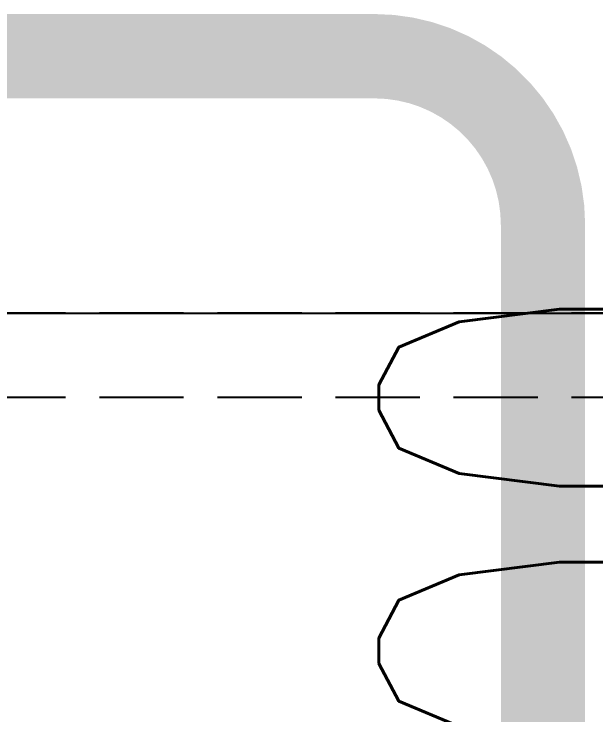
# Model space of a CAD drawing. Extents: x 220580 to 2027826, y -309201 to 71987.
# Drawn here: x 324053 to 324743, y -152556 to -151725 of the extents above; entities that cross this region are included whole.
import ezdxf

# ---------------------------------------------------------------- set-up
doc = ezdxf.new("R2010")
doc.units = 0
doc.linetypes.add('DASH', pattern=[0.35, 0.25, -0.1])
doc.linetypes.add('ZN-DOT', pattern=[0.25, 0, -0.25])
for name, color, linetype in [('!ZN6-层高线-8', 8, 'ZN-DOT'), ('3索引', 3, 'Continuous'), ('DIM', 173, 'Continuous')]:
    doc.layers.add(name, color=color, linetype=linetype)
doc.styles.add('DHTEXT-1', font='ROMANS.shx', dxfattribs={"width": 0.7, "bigfont": 'CHINESE.shx'})
doc.dimstyles.new('ZN200', dxfattribs={"dimscale": 200, "dimtxt": 2.5, "dimasz": 1.5, "dimexe": 1, "dimexo": 2, "dimgap": 0.9, "dimtad": 1, "dimdec": 0, "dimdsep": 46, "dimtxsty": 'DHTEXT-1', "dimblk": 'ARCHTICK', "dimcen": 2.5, "dimclrd": 173, "dimclre": 173, "dimclrt": 7, "dimazin": 2, "dimtfac": 1, "dimtdec": 0, "dimtix": 1, "dimtmove": 2, "dimatfit": 3, "dimfxl": 0, "dimtolj": 1, "dimtzin": 0, "dimarcsym": 0})

# ---------------------------------------------------------------- blocks, each defined once
blk = doc.blocks.new('_ArchTick')
at = {"color": 0, "linetype": 'ByBlock', "const_width": 0.4}
blk.add_lwpolyline([(-0.5, -0.5), (0.5, 0.5)], dxfattribs=at)
blk = doc.blocks.new('*D557')
at = {"layer": 'Defpoints', "color": 0, "ltscale": 2, "transparency": 16777216}
for p in [(323604.45, -152079.35), (325165.59, -152079.35), (323604.45, -152879.35)]:
    blk.add_point(p, dxfattribs=at)
at = {"layer": 'DIM', "color": 173, "linetype": 'ByBlock', "lineweight": -2, "ltscale": 2, "transparency": 16777216}
for p, q in [((325165.59, -152079.35), (325165.59, -151779.35)), ((324004.45, -152079.35), (325365.59, -152079.35)), ((325165.59, -152879.35), (325165.59, -152079.35)), ((324004.45, -152879.35), (325365.59, -152879.35)), ((325165.59, -152879.35), (325165.59, -153179.35))]:
    blk.add_line(p, q, dxfattribs=at)
at = {"layer": 'DIM', "color": 173, "lineweight": -2, "ltscale": 2, "transparency": 16777216, "xscale": 300, "yscale": 300, "zscale": 300}
for p, rotation in [((325165.59, -152079.35), 270), ((325165.59, -152879.35), 90)]:
    blk.add_blockref('_ArchTick', p, dxfattribs=dict(at, rotation=rotation))
at = {"layer": 'DIM', "color": 7, "ltscale": 2, "transparency": 16777216, "insert": (324735.59, -152479.35), "char_height": 500, "attachment_point": 5, "rotation": 90, "style": 'DHTEXT-1'}
blk.add_mtext('\\A1;800', dxfattribs=at)

msp = doc.modelspace()

# ---------------------------------------------------------------- linework, layer by layer
at = {"layer": '!ZN6-层高线-8', "linetype": 'DASH', "ltscale": 400}
for p, q in [((329714.01, -152079.35), (319900.93, -152079.35)), ((329714.01, -152179.35), (319900.93, -152179.35))]:
    msp.add_line(p, q, dxfattribs=at)
at = {"layer": '3索引', "linetype": 'DASH', "ltscale": 1000, "const_width": 100}
msp.add_lwpolyline([(322979.89, -151774.54), (324480.22, -151774.54, -0.414214), (324680.22, -151974.54), (324680.22, -153915.18, -0.414214), (324480.22, -154115.18), (322979.89, -154115.18, -0.414214), (322779.89, -153915.18), (322779.89, -151974.54, -0.414214)], format="xyb", close=True, dxfattribs=at)

# ---------------------------------------------------------------- dimensions: what is measured, and where the dimension line sits
at = {"layer": 'DIM', "ltscale": 2}
dim = msp.add_linear_dim(base=(325165.59, -152079.35), p1=(323604.45, -152879.35), p2=(323604.45, -152079.35), angle=90, dimstyle='ZN200', dxfattribs=at)
dim.commit()
dim.dimension.update_dxf_attribs({"geometry": '*D557', "text_midpoint": (324735.59, -152479.35)})

doc.saveas('drawing.dxf')
